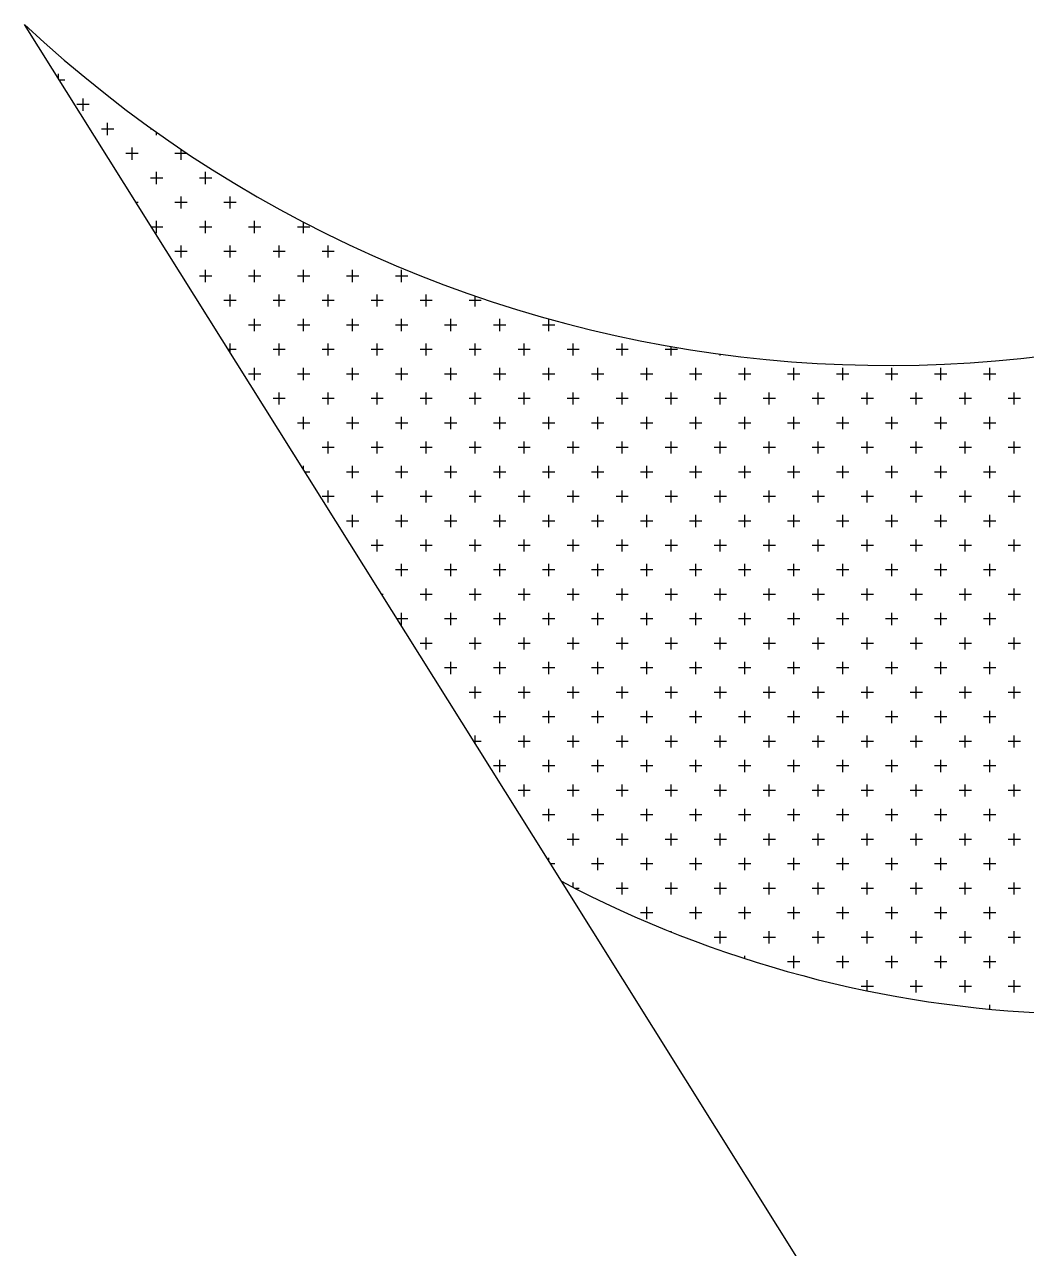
# Model space of a CAD drawing. Header units: millimetres. Extents: x 15433 to 243506, y 235846 to 321695.
# Drawn here: x 131331 to 133375, y 242737 to 245235 of the extents above; entities that cross this region are included whole.
import ezdxf

# ---------------------------------------------------------------- set-up
doc = ezdxf.new("R2010")
doc.units = ezdxf.units.MM

# ---------------------------------------------------------------- blocks, each defined once
blk = doc.blocks.new('A$C5C8F31CE')
for p, q in [((1095.6, 3247.9), (0, 4996.7)), ((2010.3, 1787.9), (1095.6, 3247.9))]:
    blk.add_line(p, q)
at = {"color": 0}
for p, q in [((69.6, 4885.6), (69.6, 4895.7)), ((82.1, 4883.2), (71.1, 4883.2)), ((132.1, 4833.2), (107.1, 4833.2)), ((119.6, 4820.7), (119.6, 4845.7)), ((182.1, 4783.2), (157.1, 4783.2)), ((169.6, 4770.7), (169.6, 4795.7)), ((260.5, 4783.2), (257.1, 4783.2)), ((269.6, 4770.7), (269.6, 4776.7)), ((232.1, 4733.2), (207.1, 4733.2)), ((219.6, 4720.7), (219.6, 4745.7)), ((332.1, 4733.2), (307.1, 4733.2)), ((319.6, 4720.7), (319.6, 4742.1)), ((282.1, 4683.2), (257.1, 4683.2)), ((269.6, 4670.7), (269.6, 4695.7)), ((382.1, 4683.2), (357.1, 4683.2)), ((369.6, 4670.7), (369.6, 4695.7)), ((232.1, 4633.2), (227.7, 4633.2)), ((332.1, 4633.2), (307.1, 4633.2)), ((319.6, 4620.7), (319.6, 4645.7)), ((432.1, 4633.2), (407.1, 4633.2)), ((419.6, 4620.7), (419.6, 4645.7)), ((282.1, 4583.2), (259.1, 4583.2)), ((269.6, 4570.7), (269.6, 4595.7)), ((382.1, 4583.2), (357.1, 4583.2)), ((369.6, 4570.7), (369.6, 4595.7)), ((482.1, 4583.2), (457.1, 4583.2)), ((469.6, 4570.7), (469.6, 4595.7)), ((582.1, 4583.2), (557.1, 4583.2)), ((569.6, 4570.7), (569.6, 4593.2)), ((332.1, 4533.2), (307.1, 4533.2)), ((319.6, 4520.7), (319.6, 4545.7)), ((432.1, 4533.2), (407.1, 4533.2)), ((419.6, 4520.7), (419.6, 4545.7)), ((532.1, 4533.2), (507.1, 4533.2)), ((519.6, 4520.7), (519.6, 4545.7)), ((632.1, 4533.2), (607.1, 4533.2)), ((619.6, 4520.7), (619.6, 4545.7)), ((719.6, 4520.7), (719.6, 4521.1)), ((382.1, 4483.2), (357.1, 4483.2)), ((369.6, 4470.7), (369.6, 4495.7)), ((482.1, 4483.2), (457.1, 4483.2)), ((469.6, 4470.7), (469.6, 4495.7)), ((582.1, 4483.2), (557.1, 4483.2)), ((569.6, 4470.7), (569.6, 4495.7)), ((682.1, 4483.2), (657.1, 4483.2)), ((669.6, 4470.7), (669.6, 4495.7)), ((782.1, 4483.2), (757.1, 4483.2)), ((769.6, 4470.7), (769.6, 4495.7)), ((432.1, 4433.2), (407.1, 4433.2)), ((419.6, 4420.7), (419.6, 4445.7)), ((532.1, 4433.2), (507.1, 4433.2)), ((519.6, 4420.7), (519.6, 4445.7)), ((632.1, 4433.2), (607.1, 4433.2)), ((619.6, 4420.7), (619.6, 4445.7)), ((732.1, 4433.2), (707.1, 4433.2)), ((719.6, 4420.7), (719.6, 4445.7)), ((832.1, 4433.2), (807.1, 4433.2)), ((819.6, 4420.7), (819.6, 4445.7)), ((932.1, 4433.2), (907.1, 4433.2)), ((919.6, 4420.7), (919.6, 4442.5)), ((482.1, 4383.2), (457.1, 4383.2)), ((469.6, 4370.7), (469.6, 4395.7)), ((582.1, 4383.2), (557.1, 4383.2)), ((569.6, 4370.7), (569.6, 4395.7)), ((682.1, 4383.2), (657.1, 4383.2)), ((669.6, 4370.7), (669.6, 4395.7)), ((782.1, 4383.2), (757.1, 4383.2)), ((769.6, 4370.7), (769.6, 4395.7)), ((882.1, 4383.2), (857.1, 4383.2)), ((869.6, 4370.7), (869.6, 4395.7)), ((982.1, 4383.2), (957.1, 4383.2)), ((969.6, 4370.7), (969.6, 4395.7)), ((1082.1, 4383.2), (1057.1, 4383.2)), ((1069.6, 4370.7), (1069.6, 4395.6)), ((432.1, 4333.2), (415.7, 4333.2)), ((419.6, 4327), (419.6, 4345.7)), ((532.1, 4333.2), (507.1, 4333.2)), ((519.6, 4320.7), (519.6, 4345.7)), ((632.1, 4333.2), (607.1, 4333.2)), ((619.6, 4320.7), (619.6, 4345.7)), ((732.1, 4333.2), (707.1, 4333.2)), ((719.6, 4320.7), (719.6, 4345.7)), ((832.1, 4333.2), (807.1, 4333.2)), ((819.6, 4320.7), (819.6, 4345.7)), ((932.1, 4333.2), (907.1, 4333.2)), ((919.6, 4320.7), (919.6, 4345.7)), ((1032.1, 4333.2), (1007.1, 4333.2)), ((1019.6, 4320.7), (1019.6, 4345.7)), ((1132.1, 4333.2), (1107.1, 4333.2)), ((1119.6, 4320.7), (1119.6, 4345.7)), ((1232.1, 4333.2), (1207.1, 4333.2)), ((1219.6, 4320.7), (1219.6, 4345.7)), ((1332.1, 4333.2), (1307.1, 4333.2)), ((1319.6, 4320.7), (1319.6, 4339.1)), ((1419.6, 4320.7), (1419.6, 4323.7)), ((482.1, 4283.2), (457.1, 4283.2)), ((469.6, 4270.7), (469.6, 4295.7)), ((582.1, 4283.2), (557.1, 4283.2)), ((569.6, 4270.7), (569.6, 4295.7)), ((682.1, 4283.2), (657.1, 4283.2)), ((669.6, 4270.7), (669.6, 4295.7)), ((782.1, 4283.2), (757.1, 4283.2)), ((769.6, 4270.7), (769.6, 4295.7)), ((882.1, 4283.2), (857.1, 4283.2)), ((869.6, 4270.7), (869.6, 4295.7)), ((982.1, 4283.2), (957.1, 4283.2)), ((969.6, 4270.7), (969.6, 4295.7)), ((1082.1, 4283.2), (1057.1, 4283.2)), ((1069.6, 4270.7), (1069.6, 4295.7)), ((1182.1, 4283.2), (1157.1, 4283.2)), ((1169.6, 4270.7), (1169.6, 4295.7)), ((1282.1, 4283.2), (1257.1, 4283.2)), ((1269.6, 4270.7), (1269.6, 4295.7)), ((1382.1, 4283.2), (1357.1, 4283.2)), ((1369.6, 4270.7), (1369.6, 4295.7)), ((1482.1, 4283.2), (1457.1, 4283.2)), ((1469.6, 4270.7), (1469.6, 4295.7)), ((1582.1, 4283.2), (1557.1, 4283.2)), ((1569.6, 4270.7), (1569.6, 4295.7)), ((1682.1, 4283.2), (1657.1, 4283.2)), ((1669.6, 4270.7), (1669.6, 4295.7)), ((1782.1, 4283.2), (1757.1, 4283.2)), ((1769.6, 4270.7), (1769.6, 4295.7)), ((1882.1, 4283.2), (1857.1, 4283.2)), ((1869.6, 4270.7), (1869.6, 4295.7)), ((1982.1, 4283.2), (1957.1, 4283.2)), ((1969.6, 4270.7), (1969.6, 4295.7)), ((532.1, 4233.2), (507.1, 4233.2)), ((519.6, 4220.7), (519.6, 4245.7)), ((632.1, 4233.2), (607.1, 4233.2)), ((619.6, 4220.7), (619.6, 4245.7)), ((732.1, 4233.2), (707.1, 4233.2)), ((719.6, 4220.7), (719.6, 4245.7)), ((832.1, 4233.2), (807.1, 4233.2)), ((819.6, 4220.7), (819.6, 4245.7)), ((932.1, 4233.2), (907.1, 4233.2)), ((919.6, 4220.7), (919.6, 4245.7)), ((1032.1, 4233.2), (1007.1, 4233.2)), ((1019.6, 4220.7), (1019.6, 4245.7)), ((1132.1, 4233.2), (1107.1, 4233.2)), ((1119.6, 4220.7), (1119.6, 4245.7)), ((1232.1, 4233.2), (1207.1, 4233.2)), ((1219.6, 4220.7), (1219.6, 4245.7)), ((1332.1, 4233.2), (1307.1, 4233.2)), ((1319.6, 4220.7), (1319.6, 4245.7)), ((1432.1, 4233.2), (1407.1, 4233.2)), ((1419.6, 4220.7), (1419.6, 4245.7)), ((1532.1, 4233.2), (1507.1, 4233.2)), ((1519.6, 4220.7), (1519.6, 4245.7)), ((1632.1, 4233.2), (1607.1, 4233.2)), ((1619.6, 4220.7), (1619.6, 4245.7)), ((1732.1, 4233.2), (1707.1, 4233.2)), ((1719.6, 4220.7), (1719.6, 4245.7)), ((1832.1, 4233.2), (1807.1, 4233.2)), ((1819.6, 4220.7), (1819.6, 4245.7)), ((1932.1, 4233.2), (1907.1, 4233.2)), ((1919.6, 4220.7), (1919.6, 4245.7)), ((2032.1, 4233.2), (2007.1, 4233.2)), ((2019.6, 4220.7), (2019.6, 4245.7)), ((582.1, 4183.2), (557.1, 4183.2)), ((569.6, 4170.7), (569.6, 4195.7)), ((682.1, 4183.2), (657.1, 4183.2)), ((669.6, 4170.7), (669.6, 4195.7)), ((782.1, 4183.2), (757.1, 4183.2)), ((769.6, 4170.7), (769.6, 4195.7)), ((882.1, 4183.2), (857.1, 4183.2)), ((869.6, 4170.7), (869.6, 4195.7)), ((982.1, 4183.2), (957.1, 4183.2)), ((969.6, 4170.7), (969.6, 4195.7)), ((1082.1, 4183.2), (1057.1, 4183.2)), ((1069.6, 4170.7), (1069.6, 4195.7)), ((1182.1, 4183.2), (1157.1, 4183.2)), ((1169.6, 4170.7), (1169.6, 4195.7)), ((1282.1, 4183.2), (1257.1, 4183.2)), ((1269.6, 4170.7), (1269.6, 4195.7)), ((1382.1, 4183.2), (1357.1, 4183.2)), ((1369.6, 4170.7), (1369.6, 4195.7)), ((1482.1, 4183.2), (1457.1, 4183.2)), ((1469.6, 4170.7), (1469.6, 4195.7)), ((1582.1, 4183.2), (1557.1, 4183.2)), ((1569.6, 4170.7), (1569.6, 4195.7)), ((1682.1, 4183.2), (1657.1, 4183.2)), ((1669.6, 4170.7), (1669.6, 4195.7)), ((1782.1, 4183.2), (1757.1, 4183.2)), ((1769.6, 4170.7), (1769.6, 4195.7)), ((1882.1, 4183.2), (1857.1, 4183.2)), ((1869.6, 4170.7), (1869.6, 4195.7)), ((1982.1, 4183.2), (1957.1, 4183.2)), ((1969.6, 4170.7), (1969.6, 4195.7)), ((632.1, 4133.2), (607.1, 4133.2)), ((619.6, 4120.7), (619.6, 4145.7)), ((732.1, 4133.2), (707.1, 4133.2)), ((719.6, 4120.7), (719.6, 4145.7)), ((832.1, 4133.2), (807.1, 4133.2)), ((819.6, 4120.7), (819.6, 4145.7)), ((932.1, 4133.2), (907.1, 4133.2)), ((919.6, 4120.7), (919.6, 4145.7)), ((1032.1, 4133.2), (1007.1, 4133.2)), ((1019.6, 4120.7), (1019.6, 4145.7)), ((1132.1, 4133.2), (1107.1, 4133.2)), ((1119.6, 4120.7), (1119.6, 4145.7)), ((1232.1, 4133.2), (1207.1, 4133.2)), ((1219.6, 4120.7), (1219.6, 4145.7)), ((1332.1, 4133.2), (1307.1, 4133.2)), ((1319.6, 4120.7), (1319.6, 4145.7)), ((1432.1, 4133.2), (1407.1, 4133.2)), ((1419.6, 4120.7), (1419.6, 4145.7)), ((1532.1, 4133.2), (1507.1, 4133.2)), ((1519.6, 4120.7), (1519.6, 4145.7)), ((1632.1, 4133.2), (1607.1, 4133.2)), ((1619.6, 4120.7), (1619.6, 4145.7)), ((1732.1, 4133.2), (1707.1, 4133.2)), ((1719.6, 4120.7), (1719.6, 4145.7)), ((1832.1, 4133.2), (1807.1, 4133.2)), ((1819.6, 4120.7), (1819.6, 4145.7)), ((1932.1, 4133.2), (1907.1, 4133.2)), ((1919.6, 4120.7), (1919.6, 4145.7)), ((2032.1, 4133.2), (2007.1, 4133.2)), ((2019.6, 4120.7), (2019.6, 4145.7)), ((569.6, 4087.6), (569.6, 4095.7)), ((582.1, 4083.2), (572.3, 4083.2)), ((682.1, 4083.2), (657.1, 4083.2)), ((669.6, 4070.7), (669.6, 4095.7)), ((782.1, 4083.2), (757.1, 4083.2)), ((769.6, 4070.7), (769.6, 4095.7)), ((882.1, 4083.2), (857.1, 4083.2)), ((869.6, 4070.7), (869.6, 4095.7)), ((982.1, 4083.2), (957.1, 4083.2)), ((969.6, 4070.7), (969.6, 4095.7)), ((1082.1, 4083.2), (1057.1, 4083.2)), ((1069.6, 4070.7), (1069.6, 4095.7)), ((1182.1, 4083.2), (1157.1, 4083.2)), ((1169.6, 4070.7), (1169.6, 4095.7)), ((1282.1, 4083.2), (1257.1, 4083.2)), ((1269.6, 4070.7), (1269.6, 4095.7)), ((1382.1, 4083.2), (1357.1, 4083.2)), ((1369.6, 4070.7), (1369.6, 4095.7)), ((1482.1, 4083.2), (1457.1, 4083.2)), ((1469.6, 4070.7), (1469.6, 4095.7)), ((1582.1, 4083.2), (1557.1, 4083.2)), ((1569.6, 4070.7), (1569.6, 4095.7)), ((1682.1, 4083.2), (1657.1, 4083.2)), ((1669.6, 4070.7), (1669.6, 4095.7)), ((1782.1, 4083.2), (1757.1, 4083.2)), ((1769.6, 4070.7), (1769.6, 4095.7)), ((1882.1, 4083.2), (1857.1, 4083.2)), ((1869.6, 4070.7), (1869.6, 4095.7)), ((1982.1, 4083.2), (1957.1, 4083.2)), ((1969.6, 4070.7), (1969.6, 4095.7)), ((632.1, 4033.2), (607.1, 4033.2)), ((619.6, 4020.7), (619.6, 4045.7)), ((732.1, 4033.2), (707.1, 4033.2)), ((719.6, 4020.7), (719.6, 4045.7)), ((832.1, 4033.2), (807.1, 4033.2)), ((819.6, 4020.7), (819.6, 4045.7)), ((932.1, 4033.2), (907.1, 4033.2)), ((919.6, 4020.7), (919.6, 4045.7)), ((1032.1, 4033.2), (1007.1, 4033.2)), ((1019.6, 4020.7), (1019.6, 4045.7)), ((1132.1, 4033.2), (1107.1, 4033.2)), ((1119.6, 4020.7), (1119.6, 4045.7)), ((1232.1, 4033.2), (1207.1, 4033.2)), ((1219.6, 4020.7), (1219.6, 4045.7)), ((1332.1, 4033.2), (1307.1, 4033.2)), ((1319.6, 4020.7), (1319.6, 4045.7)), ((1432.1, 4033.2), (1407.1, 4033.2)), ((1419.6, 4020.7), (1419.6, 4045.7)), ((1532.1, 4033.2), (1507.1, 4033.2)), ((1519.6, 4020.7), (1519.6, 4045.7)), ((1632.1, 4033.2), (1607.1, 4033.2)), ((1619.6, 4020.7), (1619.6, 4045.7)), ((1732.1, 4033.2), (1707.1, 4033.2)), ((1719.6, 4020.7), (1719.6, 4045.7)), ((1832.1, 4033.2), (1807.1, 4033.2)), ((1819.6, 4020.7), (1819.6, 4045.7)), ((1932.1, 4033.2), (1907.1, 4033.2)), ((1919.6, 4020.7), (1919.6, 4045.7)), ((2032.1, 4033.2), (2007.1, 4033.2)), ((2019.6, 4020.7), (2019.6, 4045.7)), ((682.1, 3983.2), (657.1, 3983.2)), ((669.6, 3970.7), (669.6, 3995.7)), ((782.1, 3983.2), (757.1, 3983.2)), ((769.6, 3970.7), (769.6, 3995.7)), ((882.1, 3983.2), (857.1, 3983.2)), ((869.6, 3970.7), (869.6, 3995.7)), ((982.1, 3983.2), (957.1, 3983.2)), ((969.6, 3970.7), (969.6, 3995.7)), ((1082.1, 3983.2), (1057.1, 3983.2)), ((1069.6, 3970.7), (1069.6, 3995.7)), ((1182.1, 3983.2), (1157.1, 3983.2)), ((1169.6, 3970.7), (1169.6, 3995.7)), ((1282.1, 3983.2), (1257.1, 3983.2)), ((1269.6, 3970.7), (1269.6, 3995.7)), ((1382.1, 3983.2), (1357.1, 3983.2)), ((1369.6, 3970.7), (1369.6, 3995.7)), ((1482.1, 3983.2), (1457.1, 3983.2)), ((1469.6, 3970.7), (1469.6, 3995.7)), ((1582.1, 3983.2), (1557.1, 3983.2)), ((1569.6, 3970.7), (1569.6, 3995.7)), ((1682.1, 3983.2), (1657.1, 3983.2)), ((1669.6, 3970.7), (1669.6, 3995.7)), ((1782.1, 3983.2), (1757.1, 3983.2)), ((1769.6, 3970.7), (1769.6, 3995.7)), ((1882.1, 3983.2), (1857.1, 3983.2)), ((1869.6, 3970.7), (1869.6, 3995.7)), ((1982.1, 3983.2), (1957.1, 3983.2)), ((1969.6, 3970.7), (1969.6, 3995.7)), ((732.1, 3933.2), (707.1, 3933.2)), ((719.6, 3920.7), (719.6, 3945.7)), ((832.1, 3933.2), (807.1, 3933.2)), ((819.6, 3920.7), (819.6, 3945.7)), ((932.1, 3933.2), (907.1, 3933.2)), ((919.6, 3920.7), (919.6, 3945.7)), ((1032.1, 3933.2), (1007.1, 3933.2)), ((1019.6, 3920.7), (1019.6, 3945.7)), ((1132.1, 3933.2), (1107.1, 3933.2)), ((1119.6, 3920.7), (1119.6, 3945.7)), ((1232.1, 3933.2), (1207.1, 3933.2)), ((1219.6, 3920.7), (1219.6, 3945.7)), ((1332.1, 3933.2), (1307.1, 3933.2)), ((1319.6, 3920.7), (1319.6, 3945.7)), ((1432.1, 3933.2), (1407.1, 3933.2)), ((1419.6, 3920.7), (1419.6, 3945.7)), ((1532.1, 3933.2), (1507.1, 3933.2)), ((1519.6, 3920.7), (1519.6, 3945.7)), ((1632.1, 3933.2), (1607.1, 3933.2)), ((1619.6, 3920.7), (1619.6, 3945.7)), ((1732.1, 3933.2), (1707.1, 3933.2)), ((1719.6, 3920.7), (1719.6, 3945.7)), ((1832.1, 3933.2), (1807.1, 3933.2)), ((1819.6, 3920.7), (1819.6, 3945.7)), ((1932.1, 3933.2), (1907.1, 3933.2)), ((1919.6, 3920.7), (1919.6, 3945.7)), ((2032.1, 3933.2), (2007.1, 3933.2)), ((2019.6, 3920.7), (2019.6, 3945.7)), ((782.1, 3883.2), (757.1, 3883.2)), ((769.6, 3870.7), (769.6, 3895.7)), ((882.1, 3883.2), (857.1, 3883.2)), ((869.6, 3870.7), (869.6, 3895.7)), ((982.1, 3883.2), (957.1, 3883.2)), ((969.6, 3870.7), (969.6, 3895.7)), ((1082.1, 3883.2), (1057.1, 3883.2)), ((1069.6, 3870.7), (1069.6, 3895.7)), ((1182.1, 3883.2), (1157.1, 3883.2)), ((1169.6, 3870.7), (1169.6, 3895.7)), ((1282.1, 3883.2), (1257.1, 3883.2)), ((1269.6, 3870.7), (1269.6, 3895.7)), ((1382.1, 3883.2), (1357.1, 3883.2)), ((1369.6, 3870.7), (1369.6, 3895.7)), ((1482.1, 3883.2), (1457.1, 3883.2)), ((1469.6, 3870.7), (1469.6, 3895.7)), ((1582.1, 3883.2), (1557.1, 3883.2)), ((1569.6, 3870.7), (1569.6, 3895.7)), ((1682.1, 3883.2), (1657.1, 3883.2)), ((1669.6, 3870.7), (1669.6, 3895.7)), ((1782.1, 3883.2), (1757.1, 3883.2)), ((1769.6, 3870.7), (1769.6, 3895.7)), ((1882.1, 3883.2), (1857.1, 3883.2)), ((1869.6, 3870.7), (1869.6, 3895.7)), ((1982.1, 3883.2), (1957.1, 3883.2)), ((1969.6, 3870.7), (1969.6, 3895.7)), ((732.1, 3833.2), (729, 3833.2)), ((832.1, 3833.2), (807.1, 3833.2)), ((819.6, 3820.7), (819.6, 3845.7)), ((932.1, 3833.2), (907.1, 3833.2)), ((919.6, 3820.7), (919.6, 3845.7)), ((1032.1, 3833.2), (1007.1, 3833.2)), ((1019.6, 3820.7), (1019.6, 3845.7)), ((1132.1, 3833.2), (1107.1, 3833.2)), ((1119.6, 3820.7), (1119.6, 3845.7)), ((1232.1, 3833.2), (1207.1, 3833.2)), ((1219.6, 3820.7), (1219.6, 3845.7)), ((1332.1, 3833.2), (1307.1, 3833.2)), ((1319.6, 3820.7), (1319.6, 3845.7)), ((1432.1, 3833.2), (1407.1, 3833.2)), ((1419.6, 3820.7), (1419.6, 3845.7)), ((1532.1, 3833.2), (1507.1, 3833.2)), ((1519.6, 3820.7), (1519.6, 3845.7)), ((1632.1, 3833.2), (1607.1, 3833.2)), ((1619.6, 3820.7), (1619.6, 3845.7)), ((1732.1, 3833.2), (1707.1, 3833.2)), ((1719.6, 3820.7), (1719.6, 3845.7)), ((1832.1, 3833.2), (1807.1, 3833.2)), ((1819.6, 3820.7), (1819.6, 3845.7)), ((1932.1, 3833.2), (1907.1, 3833.2)), ((1919.6, 3820.7), (1919.6, 3845.7)), ((2032.1, 3833.2), (2007.1, 3833.2)), ((2019.6, 3820.7), (2019.6, 3845.7)), ((782.1, 3783.2), (760.3, 3783.2)), ((769.6, 3770.7), (769.6, 3795.7)), ((882.1, 3783.2), (857.1, 3783.2)), ((869.6, 3770.7), (869.6, 3795.7)), ((982.1, 3783.2), (957.1, 3783.2)), ((969.6, 3770.7), (969.6, 3795.7)), ((1082.1, 3783.2), (1057.1, 3783.2)), ((1069.6, 3770.7), (1069.6, 3795.7)), ((1182.1, 3783.2), (1157.1, 3783.2)), ((1169.6, 3770.7), (1169.6, 3795.7)), ((1282.1, 3783.2), (1257.1, 3783.2)), ((1269.6, 3770.7), (1269.6, 3795.7)), ((1382.1, 3783.2), (1357.1, 3783.2)), ((1369.6, 3770.7), (1369.6, 3795.7)), ((1482.1, 3783.2), (1457.1, 3783.2)), ((1469.6, 3770.7), (1469.6, 3795.7)), ((1582.1, 3783.2), (1557.1, 3783.2)), ((1569.6, 3770.7), (1569.6, 3795.7)), ((1682.1, 3783.2), (1657.1, 3783.2)), ((1669.6, 3770.7), (1669.6, 3795.7)), ((1782.1, 3783.2), (1757.1, 3783.2)), ((1769.6, 3770.7), (1769.6, 3795.7)), ((1882.1, 3783.2), (1857.1, 3783.2)), ((1869.6, 3770.7), (1869.6, 3795.7)), ((1982.1, 3783.2), (1957.1, 3783.2)), ((1969.6, 3770.7), (1969.6, 3795.7)), ((832.1, 3733.2), (807.1, 3733.2)), ((819.6, 3720.7), (819.6, 3745.7)), ((932.1, 3733.2), (907.1, 3733.2)), ((919.6, 3720.7), (919.6, 3745.7)), ((1032.1, 3733.2), (1007.1, 3733.2)), ((1019.6, 3720.7), (1019.6, 3745.7)), ((1132.1, 3733.2), (1107.1, 3733.2)), ((1119.6, 3720.7), (1119.6, 3745.7)), ((1232.1, 3733.2), (1207.1, 3733.2)), ((1219.6, 3720.7), (1219.6, 3745.7)), ((1332.1, 3733.2), (1307.1, 3733.2)), ((1319.6, 3720.7), (1319.6, 3745.7)), ((1432.1, 3733.2), (1407.1, 3733.2)), ((1419.6, 3720.7), (1419.6, 3745.7)), ((1532.1, 3733.2), (1507.1, 3733.2)), ((1519.6, 3720.7), (1519.6, 3745.7)), ((1632.1, 3733.2), (1607.1, 3733.2)), ((1619.6, 3720.7), (1619.6, 3745.7)), ((1732.1, 3733.2), (1707.1, 3733.2)), ((1719.6, 3720.7), (1719.6, 3745.7)), ((1832.1, 3733.2), (1807.1, 3733.2)), ((1819.6, 3720.7), (1819.6, 3745.7)), ((1932.1, 3733.2), (1907.1, 3733.2)), ((1919.6, 3720.7), (1919.6, 3745.7)), ((2032.1, 3733.2), (2007.1, 3733.2)), ((2019.6, 3720.7), (2019.6, 3745.7)), ((882.1, 3683.2), (857.1, 3683.2)), ((869.6, 3670.7), (869.6, 3695.7)), ((982.1, 3683.2), (957.1, 3683.2)), ((969.6, 3670.7), (969.6, 3695.7)), ((1082.1, 3683.2), (1057.1, 3683.2)), ((1069.6, 3670.7), (1069.6, 3695.7)), ((1182.1, 3683.2), (1157.1, 3683.2)), ((1169.6, 3670.7), (1169.6, 3695.7)), ((1282.1, 3683.2), (1257.1, 3683.2)), ((1269.6, 3670.7), (1269.6, 3695.7)), ((1382.1, 3683.2), (1357.1, 3683.2)), ((1369.6, 3670.7), (1369.6, 3695.7)), ((1482.1, 3683.2), (1457.1, 3683.2)), ((1469.6, 3670.7), (1469.6, 3695.7)), ((1582.1, 3683.2), (1557.1, 3683.2)), ((1569.6, 3670.7), (1569.6, 3695.7)), ((1682.1, 3683.2), (1657.1, 3683.2)), ((1669.6, 3670.7), (1669.6, 3695.7)), ((1782.1, 3683.2), (1757.1, 3683.2)), ((1769.6, 3670.7), (1769.6, 3695.7)), ((1882.1, 3683.2), (1857.1, 3683.2)), ((1869.6, 3670.7), (1869.6, 3695.7)), ((1982.1, 3683.2), (1957.1, 3683.2)), ((1969.6, 3670.7), (1969.6, 3695.7)), ((932.1, 3633.2), (907.1, 3633.2)), ((919.6, 3620.7), (919.6, 3645.7)), ((1032.1, 3633.2), (1007.1, 3633.2)), ((1019.6, 3620.7), (1019.6, 3645.7)), ((1132.1, 3633.2), (1107.1, 3633.2)), ((1119.6, 3620.7), (1119.6, 3645.7)), ((1232.1, 3633.2), (1207.1, 3633.2)), ((1219.6, 3620.7), (1219.6, 3645.7)), ((1332.1, 3633.2), (1307.1, 3633.2)), ((1319.6, 3620.7), (1319.6, 3645.7)), ((1432.1, 3633.2), (1407.1, 3633.2)), ((1419.6, 3620.7), (1419.6, 3645.7)), ((1532.1, 3633.2), (1507.1, 3633.2)), ((1519.6, 3620.7), (1519.6, 3645.7)), ((1632.1, 3633.2), (1607.1, 3633.2)), ((1619.6, 3620.7), (1619.6, 3645.7)), ((1732.1, 3633.2), (1707.1, 3633.2)), ((1719.6, 3620.7), (1719.6, 3645.7)), ((1832.1, 3633.2), (1807.1, 3633.2)), ((1819.6, 3620.7), (1819.6, 3645.7)), ((1932.1, 3633.2), (1907.1, 3633.2)), ((1919.6, 3620.7), (1919.6, 3645.7)), ((2032.1, 3633.2), (2007.1, 3633.2)), ((2019.6, 3620.7), (2019.6, 3645.7)), ((982.1, 3583.2), (957.1, 3583.2)), ((969.6, 3570.7), (969.6, 3595.7)), ((1082.1, 3583.2), (1057.1, 3583.2)), ((1069.6, 3570.7), (1069.6, 3595.7)), ((1182.1, 3583.2), (1157.1, 3583.2)), ((1169.6, 3570.7), (1169.6, 3595.7)), ((1282.1, 3583.2), (1257.1, 3583.2)), ((1269.6, 3570.7), (1269.6, 3595.7)), ((1382.1, 3583.2), (1357.1, 3583.2)), ((1369.6, 3570.7), (1369.6, 3595.7)), ((1482.1, 3583.2), (1457.1, 3583.2)), ((1469.6, 3570.7), (1469.6, 3595.7)), ((1582.1, 3583.2), (1557.1, 3583.2)), ((1569.6, 3570.7), (1569.6, 3595.7)), ((1682.1, 3583.2), (1657.1, 3583.2)), ((1669.6, 3570.7), (1669.6, 3595.7)), ((1782.1, 3583.2), (1757.1, 3583.2)), ((1769.6, 3570.7), (1769.6, 3595.7)), ((1882.1, 3583.2), (1857.1, 3583.2)), ((1869.6, 3570.7), (1869.6, 3595.7)), ((1982.1, 3583.2), (1957.1, 3583.2)), ((1969.6, 3570.7), (1969.6, 3595.7)), ((932.1, 3533.2), (916.9, 3533.2)), ((919.6, 3528.9), (919.6, 3545.7)), ((1032.1, 3533.2), (1007.1, 3533.2)), ((1019.6, 3520.7), (1019.6, 3545.7)), ((1132.1, 3533.2), (1107.1, 3533.2)), ((1119.6, 3520.7), (1119.6, 3545.7)), ((1232.1, 3533.2), (1207.1, 3533.2)), ((1219.6, 3520.7), (1219.6, 3545.7)), ((1332.1, 3533.2), (1307.1, 3533.2)), ((1319.6, 3520.7), (1319.6, 3545.7)), ((1432.1, 3533.2), (1407.1, 3533.2)), ((1419.6, 3520.7), (1419.6, 3545.7)), ((1532.1, 3533.2), (1507.1, 3533.2)), ((1519.6, 3520.7), (1519.6, 3545.7)), ((1632.1, 3533.2), (1607.1, 3533.2)), ((1619.6, 3520.7), (1619.6, 3545.7)), ((1732.1, 3533.2), (1707.1, 3533.2)), ((1719.6, 3520.7), (1719.6, 3545.7)), ((1832.1, 3533.2), (1807.1, 3533.2)), ((1819.6, 3520.7), (1819.6, 3545.7)), ((1932.1, 3533.2), (1907.1, 3533.2)), ((1919.6, 3520.7), (1919.6, 3545.7)), ((2032.1, 3533.2), (2007.1, 3533.2)), ((2019.6, 3520.7), (2019.6, 3545.7)), ((982.1, 3483.2), (957.1, 3483.2)), ((969.6, 3470.7), (969.6, 3495.7)), ((1082.1, 3483.2), (1057.1, 3483.2)), ((1069.6, 3470.7), (1069.6, 3495.7)), ((1182.1, 3483.2), (1157.1, 3483.2)), ((1169.6, 3470.7), (1169.6, 3495.7)), ((1282.1, 3483.2), (1257.1, 3483.2)), ((1269.6, 3470.7), (1269.6, 3495.7)), ((1382.1, 3483.2), (1357.1, 3483.2)), ((1369.6, 3470.7), (1369.6, 3495.7)), ((1482.1, 3483.2), (1457.1, 3483.2)), ((1469.6, 3470.7), (1469.6, 3495.7)), ((1582.1, 3483.2), (1557.1, 3483.2)), ((1569.6, 3470.7), (1569.6, 3495.7)), ((1682.1, 3483.2), (1657.1, 3483.2)), ((1669.6, 3470.7), (1669.6, 3495.7)), ((1782.1, 3483.2), (1757.1, 3483.2)), ((1769.6, 3470.7), (1769.6, 3495.7)), ((1882.1, 3483.2), (1857.1, 3483.2)), ((1869.6, 3470.7), (1869.6, 3495.7)), ((1982.1, 3483.2), (1957.1, 3483.2)), ((1969.6, 3470.7), (1969.6, 3495.7)), ((1032.1, 3433.2), (1007.1, 3433.2)), ((1019.6, 3420.7), (1019.6, 3445.7)), ((1132.1, 3433.2), (1107.1, 3433.2)), ((1119.6, 3420.7), (1119.6, 3445.7)), ((1232.1, 3433.2), (1207.1, 3433.2)), ((1219.6, 3420.7), (1219.6, 3445.7)), ((1332.1, 3433.2), (1307.1, 3433.2)), ((1319.6, 3420.7), (1319.6, 3445.7)), ((1432.1, 3433.2), (1407.1, 3433.2)), ((1419.6, 3420.7), (1419.6, 3445.7)), ((1532.1, 3433.2), (1507.1, 3433.2)), ((1519.6, 3420.7), (1519.6, 3445.7)), ((1632.1, 3433.2), (1607.1, 3433.2)), ((1619.6, 3420.7), (1619.6, 3445.7)), ((1732.1, 3433.2), (1707.1, 3433.2)), ((1719.6, 3420.7), (1719.6, 3445.7)), ((1832.1, 3433.2), (1807.1, 3433.2)), ((1819.6, 3420.7), (1819.6, 3445.7)), ((1932.1, 3433.2), (1907.1, 3433.2)), ((1919.6, 3420.7), (1919.6, 3445.7)), ((2032.1, 3433.2), (2007.1, 3433.2)), ((2019.6, 3420.7), (2019.6, 3445.7)), ((1082.1, 3383.2), (1057.1, 3383.2)), ((1069.6, 3370.7), (1069.6, 3395.7)), ((1182.1, 3383.2), (1157.1, 3383.2)), ((1169.6, 3370.7), (1169.6, 3395.7)), ((1282.1, 3383.2), (1257.1, 3383.2)), ((1269.6, 3370.7), (1269.6, 3395.7)), ((1382.1, 3383.2), (1357.1, 3383.2)), ((1369.6, 3370.7), (1369.6, 3395.7)), ((1482.1, 3383.2), (1457.1, 3383.2)), ((1469.6, 3370.7), (1469.6, 3395.7)), ((1582.1, 3383.2), (1557.1, 3383.2)), ((1569.6, 3370.7), (1569.6, 3395.7)), ((1682.1, 3383.2), (1657.1, 3383.2)), ((1669.6, 3370.7), (1669.6, 3395.7)), ((1782.1, 3383.2), (1757.1, 3383.2)), ((1769.6, 3370.7), (1769.6, 3395.7)), ((1882.1, 3383.2), (1857.1, 3383.2)), ((1869.6, 3370.7), (1869.6, 3395.7)), ((1982.1, 3383.2), (1957.1, 3383.2)), ((1969.6, 3370.7), (1969.6, 3395.7)), ((1132.1, 3333.2), (1107.1, 3333.2)), ((1119.6, 3320.7), (1119.6, 3345.7)), ((1232.1, 3333.2), (1207.1, 3333.2)), ((1219.6, 3320.7), (1219.6, 3345.7)), ((1332.1, 3333.2), (1307.1, 3333.2)), ((1319.6, 3320.7), (1319.6, 3345.7)), ((1432.1, 3333.2), (1407.1, 3333.2)), ((1419.6, 3320.7), (1419.6, 3345.7)), ((1532.1, 3333.2), (1507.1, 3333.2)), ((1519.6, 3320.7), (1519.6, 3345.7)), ((1632.1, 3333.2), (1607.1, 3333.2)), ((1619.6, 3320.7), (1619.6, 3345.7)), ((1732.1, 3333.2), (1707.1, 3333.2)), ((1719.6, 3320.7), (1719.6, 3345.7)), ((1832.1, 3333.2), (1807.1, 3333.2)), ((1819.6, 3320.7), (1819.6, 3345.7)), ((1932.1, 3333.2), (1907.1, 3333.2)), ((1919.6, 3320.7), (1919.6, 3345.7)), ((2032.1, 3333.2), (2007.1, 3333.2)), ((2019.6, 3320.7), (2019.6, 3345.7)), ((1069.6, 3289.5), (1069.6, 3295.7)), ((1082.1, 3283.2), (1073.5, 3283.2)), ((1182.1, 3283.2), (1157.1, 3283.2)), ((1169.6, 3270.7), (1169.6, 3295.7)), ((1282.1, 3283.2), (1257.1, 3283.2)), ((1269.6, 3270.7), (1269.6, 3295.7)), ((1382.1, 3283.2), (1357.1, 3283.2)), ((1369.6, 3270.7), (1369.6, 3295.7)), ((1482.1, 3283.2), (1457.1, 3283.2)), ((1469.6, 3270.7), (1469.6, 3295.7)), ((1582.1, 3283.2), (1557.1, 3283.2)), ((1569.6, 3270.7), (1569.6, 3295.7)), ((1682.1, 3283.2), (1657.1, 3283.2)), ((1669.6, 3270.7), (1669.6, 3295.7)), ((1782.1, 3283.2), (1757.1, 3283.2)), ((1769.6, 3270.7), (1769.6, 3295.7)), ((1882.1, 3283.2), (1857.1, 3283.2)), ((1869.6, 3270.7), (1869.6, 3295.7)), ((1982.1, 3283.2), (1957.1, 3283.2)), ((1969.6, 3270.7), (1969.6, 3295.7)), ((1119.6, 3235.4), (1119.6, 3245.7)), ((1132.1, 3233.2), (1124, 3233.2)), ((1232.1, 3233.2), (1207.1, 3233.2)), ((1219.6, 3220.7), (1219.6, 3245.7)), ((1332.1, 3233.2), (1307.1, 3233.2)), ((1319.6, 3220.7), (1319.6, 3245.7)), ((1432.1, 3233.2), (1407.1, 3233.2)), ((1419.6, 3220.7), (1419.6, 3245.7)), ((1532.1, 3233.2), (1507.1, 3233.2)), ((1519.6, 3220.7), (1519.6, 3245.7)), ((1632.1, 3233.2), (1607.1, 3233.2)), ((1619.6, 3220.7), (1619.6, 3245.7)), ((1732.1, 3233.2), (1707.1, 3233.2)), ((1719.6, 3220.7), (1719.6, 3245.7)), ((1832.1, 3233.2), (1807.1, 3233.2)), ((1819.6, 3220.7), (1819.6, 3245.7)), ((1932.1, 3233.2), (1907.1, 3233.2)), ((1919.6, 3220.7), (1919.6, 3245.7)), ((2032.1, 3233.2), (2007.1, 3233.2)), ((2019.6, 3220.7), (2019.6, 3245.7)), ((1282.1, 3183.2), (1257.1, 3183.2)), ((1269.6, 3170.7), (1269.6, 3195.7)), ((1382.1, 3183.2), (1357.1, 3183.2)), ((1369.6, 3170.7), (1369.6, 3195.7)), ((1482.1, 3183.2), (1457.1, 3183.2)), ((1469.6, 3170.7), (1469.6, 3195.7)), ((1582.1, 3183.2), (1557.1, 3183.2)), ((1569.6, 3170.7), (1569.6, 3195.7)), ((1682.1, 3183.2), (1657.1, 3183.2)), ((1669.6, 3170.7), (1669.6, 3195.7)), ((1782.1, 3183.2), (1757.1, 3183.2)), ((1769.6, 3170.7), (1769.6, 3195.7)), ((1882.1, 3183.2), (1857.1, 3183.2)), ((1869.6, 3170.7), (1869.6, 3195.7)), ((1982.1, 3183.2), (1957.1, 3183.2)), ((1969.6, 3170.7), (1969.6, 3195.7)), ((1319.6, 3144.3), (1319.6, 3145.7)), ((1432.1, 3133.2), (1407.1, 3133.2)), ((1419.6, 3120.7), (1419.6, 3145.7)), ((1532.1, 3133.2), (1507.1, 3133.2)), ((1519.6, 3120.7), (1519.6, 3145.7)), ((1632.1, 3133.2), (1607.1, 3133.2)), ((1619.6, 3120.7), (1619.6, 3145.7)), ((1732.1, 3133.2), (1707.1, 3133.2)), ((1719.6, 3120.7), (1719.6, 3145.7)), ((1832.1, 3133.2), (1807.1, 3133.2)), ((1819.6, 3120.7), (1819.6, 3145.7)), ((1932.1, 3133.2), (1907.1, 3133.2)), ((1919.6, 3120.7), (1919.6, 3145.7)), ((2032.1, 3133.2), (2007.1, 3133.2)), ((2019.6, 3120.7), (2019.6, 3145.7)), ((1469.6, 3090.1), (1469.6, 3095.7)), ((1582.1, 3083.2), (1557.1, 3083.2)), ((1569.6, 3070.7), (1569.6, 3095.7)), ((1682.1, 3083.2), (1657.1, 3083.2)), ((1669.6, 3070.7), (1669.6, 3095.7)), ((1782.1, 3083.2), (1757.1, 3083.2)), ((1769.6, 3070.7), (1769.6, 3095.7)), ((1882.1, 3083.2), (1857.1, 3083.2)), ((1869.6, 3070.7), (1869.6, 3095.7)), ((1982.1, 3083.2), (1957.1, 3083.2)), ((1969.6, 3070.7), (1969.6, 3095.7)), ((1732.1, 3033.2), (1707.1, 3033.2)), ((1719.6, 3024.2), (1719.6, 3045.7)), ((1832.1, 3033.2), (1807.1, 3033.2)), ((1819.6, 3020.7), (1819.6, 3045.7)), ((1932.1, 3033.2), (1907.1, 3033.2)), ((1919.6, 3020.7), (1919.6, 3045.7)), ((2032.1, 3033.2), (2007.1, 3033.2)), ((2019.6, 3020.7), (2019.6, 3045.7)), ((1969.6, 2986.8), (1969.6, 2995.7))]:
    blk.add_line(p, q, dxfattribs=at)
for centre, radius, start, end in [((1763.2, 6882.2), 2581.5, 226.9202, 301.9812), ((2192.1, 5324.7), 2348.5, 242.1664, 293.5495)]:
    blk.add_arc(centre, radius, start, end)

msp = doc.modelspace()

# ---------------------------------------------------------------- block references
msp.add_blockref('A$C5C8F31CE', (131330.9, 240238.7))

doc.saveas('drawing.dxf')
